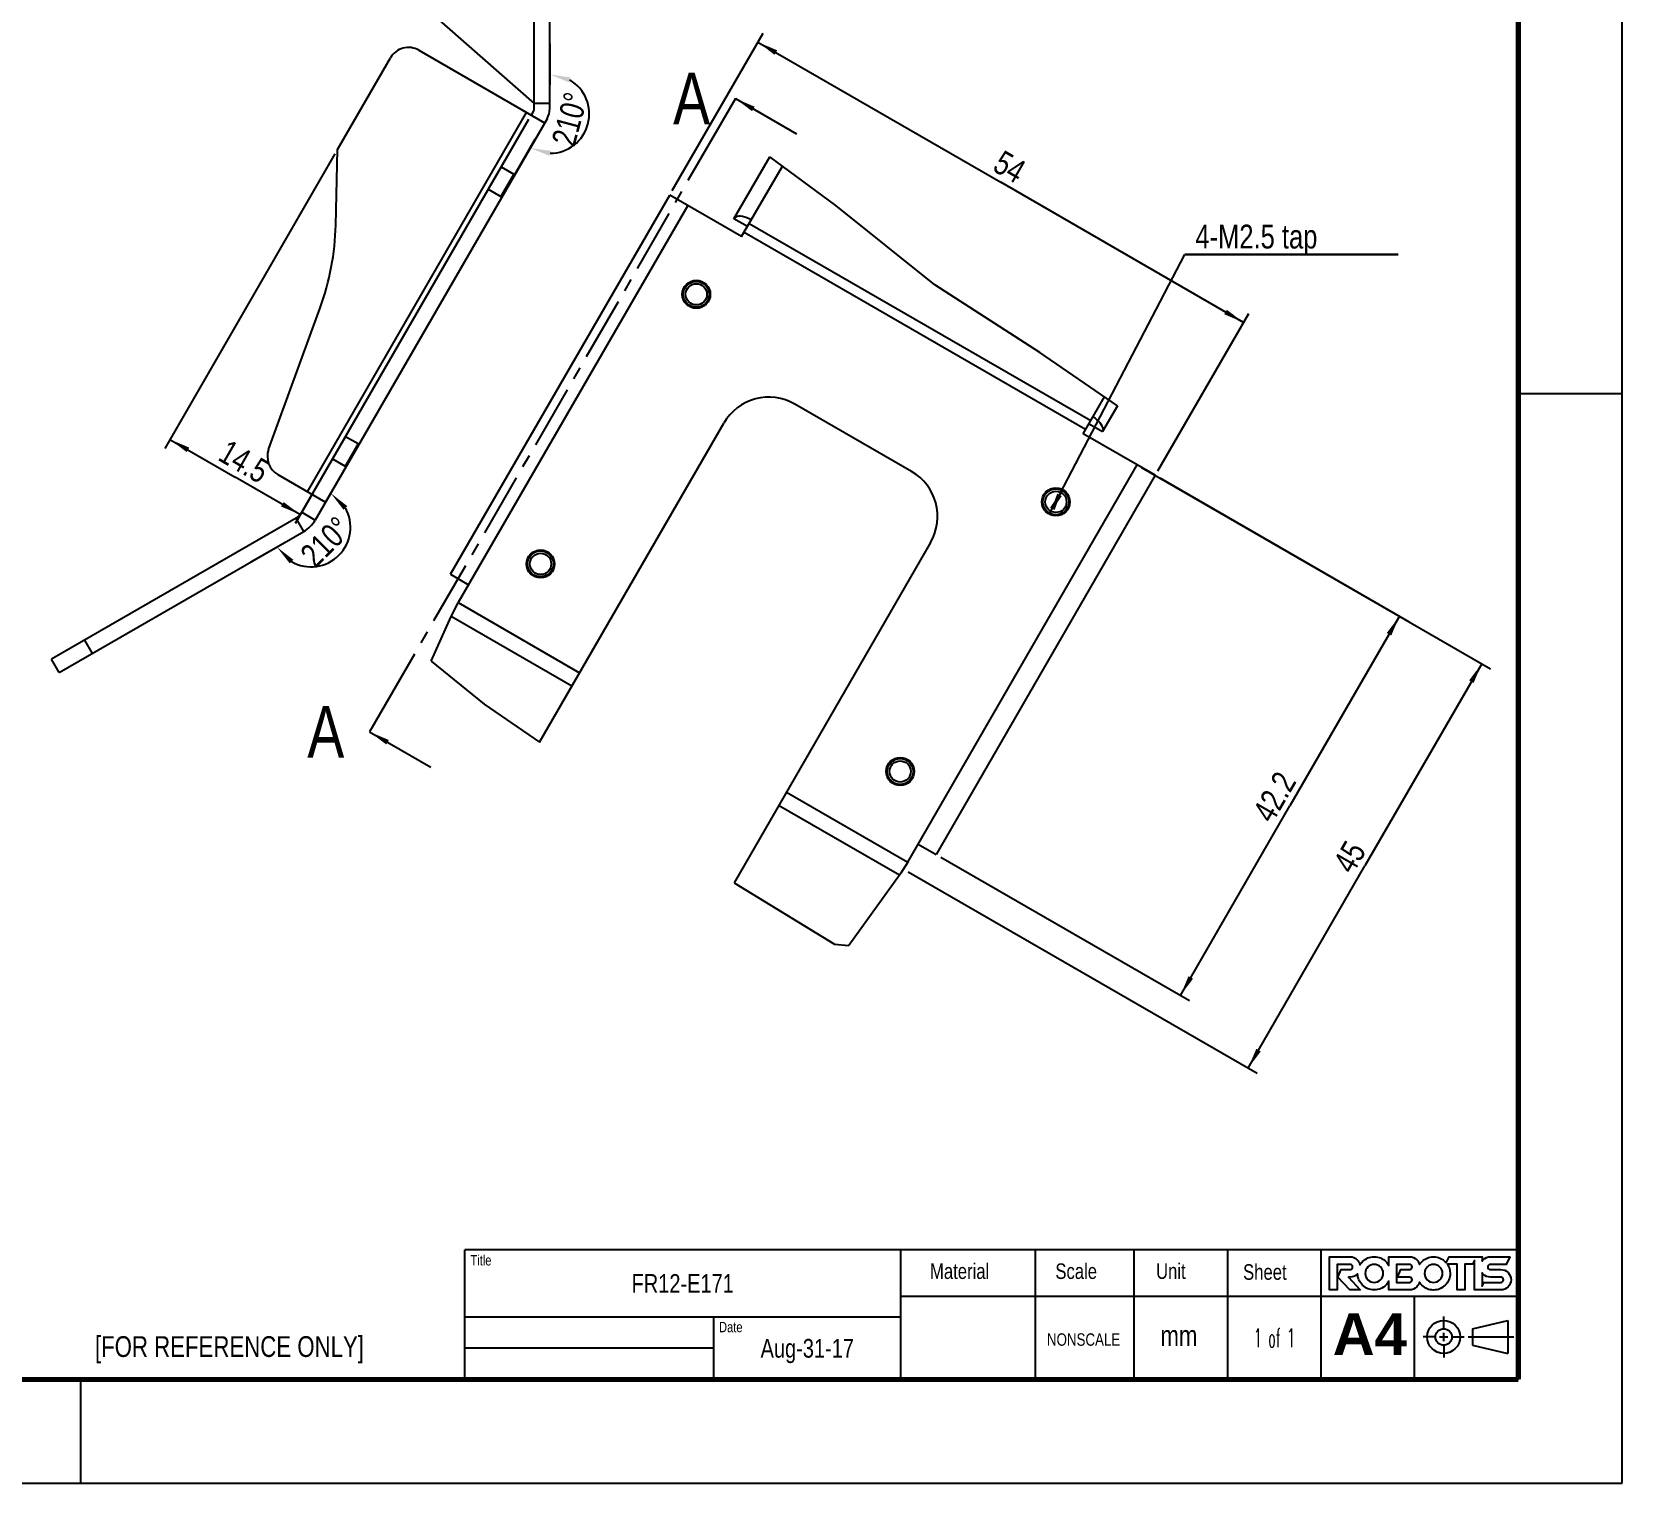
# Model space of a CAD drawing. Header units: millimetres. Extents: x 0 to 297, y 0 to 210.
# Drawn here: x 143.8 to 297, y 0 to 139.9 of the extents above; entities that cross this region are included whole.
import ezdxf

# ---------------------------------------------------------------- set-up
doc = ezdxf.new("R2010")
doc.units = ezdxf.units.MM
doc.header["$LTSCALE"] = 16.335
doc.header["$PDMODE"] = 3
doc.header["$PDSIZE"] = 0.1
doc.linetypes.add('CENTER', pattern=[0.6, 0.375, -0.075, 0.075, -0.075])
doc.layers.get('0').update_dxf_attribs({"linetype": 'CONTINUOUS'})
doc.layers.get('Defpoints').update_dxf_attribs({"linetype": 'CONTINUOUS'})
doc.layers.add('DEFAULT_1', color=7, linetype='CENTER')
doc.styles.get("Standard").update_dxf_attribs({"font": 'txt', "width": 0.8})
doc.styles.add('TEXTSTYLE_2', font='arialbd.ttf')
doc.styles.add('TEXTSTYLE_3', font='txt_____.ttf', dxfattribs={"width": 0.5})
doc.dimstyles.new('DIMSTYLE_1', dxfattribs={"dimtxt": 2.3, "dimasz": 2, "dimexe": 1, "dimexo": 0.5, "dimgap": 0.575, "dimtad": 1, "dimdsep": 46, "dimtxsty": 'Standard', "dimblk": '_FILLED', "dimblk1": '_FILLED', "dimblk2": '_FILLED', "dimcen": 0.09, "dimadec": 0, "dimazin": 0, "dimtp": 0.3, "dimtm": 0.3, "dimtfac": 1, "dimtofl": 0, "dimtmove": 0, "dimatfit": 3, "dimldrblk": '_FILLED', "dimfxl": 0, "dimtolj": 1, "dimarcsym": 0})
doc.dimstyles.new('DIMSTYLE_2', dxfattribs={"dimtxt": 2.3, "dimasz": 2, "dimexe": 1, "dimexo": 0.5, "dimtad": 1, "dimdec": 1, "dimdsep": 46, "dimtxsty": 'Standard', "dimblk": '_FILLED', "dimblk1": '_FILLED', "dimblk2": '_FILLED', "dimcen": 0.09, "dimadec": 0, "dimazin": 0, "dimtp": 0.5, "dimtm": 0.5, "dimtfac": 1, "dimtdec": 1, "dimtofl": 0, "dimtmove": 0, "dimatfit": 3, "dimldrblk": '_FILLED', "dimfxl": 0, "dimtolj": 1, "dimarcsym": 0})
doc.dimstyles.new('DIMSTYLE_3', dxfattribs={"dimtxt": 2.3, "dimasz": 2, "dimexe": 1, "dimexo": 0.5, "dimgap": 0.575, "dimtad": 1, "dimdsep": 46, "dimtxsty": 'Standard', "dimblk": '_FILLED', "dimblk1": '_FILLED', "dimblk2": '_FILLED', "dimcen": 0.09, "dimadec": 0, "dimazin": 0, "dimtp": 0.2, "dimtm": 0.2, "dimtfac": 1, "dimtofl": 0, "dimtmove": 0, "dimatfit": 3, "dimldrblk": '_FILLED', "dimfxl": 0, "dimtolj": 1, "dimarcsym": 0})
doc.dimstyles.new('DIMSTYLE_4', dxfattribs={"dimtxt": 2.3, "dimasz": 2, "dimexe": 1, "dimexo": 0.5, "dimtad": 1, "dimdsep": 46, "dimtxsty": 'Standard', "dimblk": '_FILLED', "dimblk1": '_FILLED', "dimblk2": '_FILLED', "dimcen": 0.09, "dimadec": 0, "dimazin": 0, "dimtp": 0.1, "dimtm": 0.1, "dimtfac": 1, "dimtmove": 0, "dimatfit": 2, "dimldrblk": '_FILLED', "dimfxl": 0, "dimtolj": 1, "dimarcsym": 0})
doc.dimstyles.get("Standard").update_dxf_attribs({"dimtxt": 2.3, "dimasz": 2, "dimexe": 1, "dimexo": 0.5, "dimtad": 1, "dimdsep": 46, "dimtxsty": 'Standard', "dimblk": '_FILLED', "dimblk1": '_FILLED', "dimblk2": '_FILLED', "dimcen": 0.09, "dimadec": 0, "dimazin": 0, "dimtol": 1, "dimtp": 0.01, "dimtm": 0.01, "dimtfac": 1, "dimtofl": 0, "dimtmove": 0, "dimatfit": 3, "dimldrblk": '_FILLED', "dimfxl": 0, "dimtolj": 1, "dimarcsym": 0})

# ---------------------------------------------------------------- blocks, each defined once
blk = doc.blocks.new('_FILLED')
at = {"color": 0, "linetype": 'ByBlock'}
blk.add_solid([(0, 0), (-1, 0.125), (-1, -0.125)], dxfattribs=at)
blk = doc.blocks.new('*D3')
at = {"color": 2, "linetype": 'Continuous'}
for p, q in [((252.45, 96.88), (276.41, 83.04)), ((275.54, 83.54), (264.99, 65.27)), ((254.44, 47), (264.99, 65.27)), ((231.35, 60.33), (255.31, 46.5))]:
    blk.add_line(p, q, dxfattribs=at)
at = {"color": 2, "linetype": 'Continuous', "xscale": 2, "yscale": 2, "zscale": 2}
for p, rotation in [((275.54, 83.54), 59.99999999999999), ((254.44, 47), 240)]:
    blk.add_blockref('_FILLED', p, dxfattribs=dict(at, rotation=rotation))
at = {"color": 2, "linetype": 'Continuous', "insert": (262.5, 66.71), "char_height": 2.3, "width": 7.36, "attachment_point": 2, "rotation": 60, "line_spacing_factor": 0.9}
blk.add_mtext('42.2', dxfattribs=at)
blk = doc.blocks.new('*D4')
at = {"color": 2, "linetype": 'Continuous'}
for p, q in [((205.5, 124.56), (214.25, 139.72)), ((213.75, 138.86), (237.13, 125.36)), ((260.52, 111.86), (237.13, 125.36)), ((252.26, 97.56), (261.02, 112.72))]:
    blk.add_line(p, q, dxfattribs=at)
at = {"color": 2, "linetype": 'Continuous', "xscale": 2, "yscale": 2, "zscale": 2}
for p, rotation in [((213.75, 138.86), 150), ((260.52, 111.86), 329.9999999999999)]:
    blk.add_blockref('_FILLED', p, dxfattribs=dict(at, rotation=rotation))
at = {"color": 2, "linetype": 'Continuous', "insert": (238.57, 127.85), "char_height": 2.3, "width": 3.68, "attachment_point": 2, "rotation": 330, "line_spacing_factor": 0.9}
blk.add_mtext('54', dxfattribs=at)
blk = doc.blocks.new('*D8')
at = {"color": 2, "linetype": 'Continuous'}
for p, q in [((250.71, 97.88), (284.33, 78.47)), ((283.47, 78.97), (272.22, 59.48)), ((228.21, 58.91), (261.83, 39.5)), ((260.97, 40), (272.22, 59.48))]:
    blk.add_line(p, q, dxfattribs=at)
at = {"color": 2, "linetype": 'Continuous', "xscale": 2, "yscale": 2, "zscale": 2}
for p, rotation in [((283.47, 78.97), 59.99999999999999), ((260.97, 40), 240)]:
    blk.add_blockref('_FILLED', p, dxfattribs=dict(at, rotation=rotation))
at = {"color": 2, "linetype": 'Continuous', "insert": (269.73, 60.92), "char_height": 2.3, "width": 3.68, "attachment_point": 2, "rotation": 60, "line_spacing_factor": 0.9}
blk.add_mtext('45', dxfattribs=at)
blk = doc.blocks.new('*D9')
at = {"color": 2, "linetype": 'Continuous'}
for p, q in [((191.65, 131.4), (169.17, 92.47)), ((172.99, 128.09), (156.61, 99.72)), ((157.11, 100.58), (163.39, 96.96)), ((169.67, 93.33), (163.39, 96.96))]:
    blk.add_line(p, q, dxfattribs=at)
at = {"color": 2, "linetype": 'Continuous', "xscale": 2, "yscale": 2, "zscale": 2}
for p, rotation in [((157.11, 100.58), 150), ((169.67, 93.33), 329.9999999999999)]:
    blk.add_blockref('_FILLED', p, dxfattribs=dict(at, rotation=rotation))
at = {"color": 2, "linetype": 'Continuous', "insert": (164.83, 99.45), "char_height": 2.3, "width": 7.36, "attachment_point": 2, "rotation": 330, "line_spacing_factor": 0.9}
blk.add_mtext('14.5', dxfattribs=at)
blk = doc.blocks.new('*D12')
at = {"color": 2, "linetype": 'Continuous'}
for p, q in [((242.45, 94.56), (254.88, 118.41)), ((254.88, 118.41), (275.43, 118.41)), ((275.43, 118.41), (254.88, 118.41)), ((243.03, 95.67), (242.45, 94.56)), ((241.87, 93.46), (242.45, 94.56))]:
    blk.add_line(p, q, dxfattribs=at)
at = {"color": 2, "linetype": 'Continuous', "xscale": 2, "yscale": 2, "zscale": 2}
for p, rotation in [((241.87, 93.46), 242.4594413345), ((243.03, 95.67), 62.4594413345)]:
    blk.add_blockref('_FILLED', p, dxfattribs=dict(at, rotation=rotation))
at = {"color": 2, "linetype": 'Continuous', "insert": (255.88, 121.28), "char_height": 2.3, "width": 18.4, "attachment_point": 1, "line_spacing_factor": 0.9}
blk.add_mtext('4-M2.5 tap', dxfattribs=at)
blk = doc.blocks.new('*D14')
at = {"color": 0, "linetype": 'Continuous', "lineweight": -2}
for p, q in [((193.7, 138.7), (193.7, 134.75)), ((190.32, 126.1), (192.3, 129.52))]:
    blk.add_line(p, q, dxfattribs=at)
blk.add_arc((193.7, 131.95), 3.8, 270.5176, 59.4824, dxfattribs=at)
at = {"layer": 'Defpoints', "color": 0, "linetype": 'Continuous'}
for p in [(193.7, 139.2), (193.7, 131.95), (196.14, 129.04), (190.07, 125.67)]:
    blk.add_point(p, dxfattribs=at)
at = {"color": 0, "linetype": 'Continuous', "lineweight": -2, "xscale": 2, "yscale": 2, "zscale": 2}
for p, rotation in [((193.7, 135.75), 164.7412097107758), ((191.8, 128.66), 165.2587902891105)]:
    blk.add_blockref('_FILLED', p, dxfattribs=dict(at, rotation=rotation))
at = {"color": 0, "linetype": 'Continuous', "insert": (194.5, 131.74), "char_height": 2.3, "attachment_point": 2, "rotation": 75}
blk.add_mtext('\\A1;210°', dxfattribs=at)
blk = doc.blocks.new('*D15')
at = {"color": 0, "linetype": 'Continuous', "lineweight": -2}
for p, q in [((174.07, 97.96), (172.1, 94.54)), ((164.85, 88.74), (168.27, 90.71))]:
    blk.add_line(p, q, dxfattribs=at)
blk.add_arc((170.7, 92.11), 3.8, 240.5176, 29.4824, dxfattribs=at)
at = {"layer": 'Defpoints', "color": 0, "linetype": 'Continuous'}
for p in [(174.32, 98.39), (170.7, 92.11), (174.44, 91.45), (164.42, 88.49)]:
    blk.add_point(p, dxfattribs=at)
at = {"color": 0, "linetype": 'Continuous', "lineweight": -2, "xscale": 2, "yscale": 2, "zscale": 2}
for p, rotation in [((172.6, 95.4), 134.7412097109622), ((167.41, 90.21), 135.2587902890375)]:
    blk.add_blockref('_FILLED', p, dxfattribs=dict(at, rotation=rotation))
at = {"color": 0, "linetype": 'Continuous', "insert": (171.28, 91.53), "char_height": 2.3, "attachment_point": 2, "rotation": 45}
blk.add_mtext('\\A1;210°', dxfattribs=at)

msp = doc.modelspace()

# ---------------------------------------------------------------- linework, layer by layer
at = {"color": 7, "linetype": 'Continuous'}
for p, q in [((297, 0), (297, 210)), ((192.197, 132.485), (192.197, 162.949)), ((193.697, 132.485), (193.697, 162.949)), ((170.69, 151.842), (192.197, 132.949)), ((181.073, 138.083), (193.197, 131.083)), ((173.243, 128.521), (178.341, 137.351)), ((170.367, 95.541), (191.465, 132.083)), ((192.13, 132.235), (191.898, 131.833)), ((193.697, 132.949), (192.197, 132.949)), ((193.43, 131.485), (171.099, 92.808)), ((173.077, 121.238), (173.243, 128.521)), ((211.434, 121.843), (214.886, 127.822)), ((221.258, 123.121), (214.886, 127.822)), ((189.023, 126.854), (187.773, 124.689)), ((190.236, 126.154), (188.986, 123.989)), ((212.175, 120.127), (216.101, 126.926)), ((184.149, 87.584), (205.247, 124.127)), ((212.175, 120.127), (205.247, 124.127)), ((206.979, 123.127), (184.881, 84.852)), ((230.785, 115.474), (221.258, 123.121)), ((212.733, 121.093), (211.434, 121.843)), ((212.907, 121.395), (245.816, 102.395)), ((245.316, 101.528), (212.407, 120.528)), ((240.888, 108.965), (230.785, 115.474)), ((166.611, 99.618), (171.576, 113.258)), ((248.371, 103.819), (240.888, 108.965)), ((245.084, 101.127), (247.131, 104.672)), ((287, 105), (297, 105)), ((228.553, 97.493), (217.294, 103.993)), ((248.371, 103.819), (246.941, 101.343)), ((192.702, 71.398), (210.464, 102.162)), ((252.013, 97.127), (245.084, 101.127)), ((245.642, 102.093), (246.941, 101.343)), ((174.023, 100.873), (172.773, 98.708)), ((175.236, 100.173), (173.986, 98.008)), ((228.182, 59.852), (250.281, 98.127)), ((167.491, 97.201), (172.099, 94.541)), ((252.013, 97.127), (230.914, 60.584)), ((170.8, 95.291), (169.8, 93.558)), ((169.8, 93.558), (171.099, 92.808)), ((169.251, 93.009), (145.699, 79.411)), ((170.001, 91.71), (169.251, 93.009)), ((146.449, 78.112), (170.001, 91.71)), ((230.383, 90.662), (211.448, 57.867)), ((184.149, 87.584), (185.881, 86.584)), ((184.192, 83.517), (184.641, 84.389)), ((184.641, 84.389), (184.881, 84.852)), ((184.881, 84.852), (196.573, 78.102)), ((182.257, 79.218), (184.192, 83.517)), ((195.823, 76.803), (184.192, 83.517)), ((148.861, 81.237), (149.611, 79.938)), ((146.449, 78.112), (145.699, 79.411)), ((182.257, 79.218), (187.371, 75.066)), ((187.371, 75.066), (192.702, 71.398)), ((216.491, 66.602), (228.182, 59.852)), ((227.372, 58.588), (215.741, 65.303)), ((229.182, 61.584), (230.914, 60.584)), ((227.372, 58.588), (222.494, 51.817)), ((211.448, 57.867), (221.108, 51.954)), ((221.108, 51.954), (222.494, 51.817)), ((279.803, 14.886), (279.803, 16.077)), ((282.565, 14.886), (285.968, 15.68)), ((285.968, 15.68), (285.968, 12.503)), ((279.009, 14.091), (277.818, 14.091)), ((279.406, 14.091), (280.2, 14.091)), ((279.803, 13.694), (279.803, 14.489)), ((280.597, 14.091), (281.788, 14.091)), ((282.156, 14.091), (286.556, 14.091)), ((282.565, 14.886), (282.565, 13.297)), ((279.803, 13.297), (279.803, 12.106)), ((282.565, 13.297), (285.968, 12.503)), ((148.5, 10), (148.5, 0)), ((0, 0), (297, 0))]:
    msp.add_line(p, q, dxfattribs=at)
at = {"color": 6, "linetype": 'Continuous'}
for p, q in [((189.023, 126.854), (190.236, 126.154)), ((187.773, 124.689), (188.986, 123.989)), ((174.023, 100.873), (175.236, 100.173)), ((172.773, 98.708), (173.986, 98.008))]:
    msp.add_line(p, q, dxfattribs=at)
at = {"color": 2, "linetype": 'Continuous'}
for p, q in [((287, 22.5), (185.5, 22.5)), ((185.5, 10), (185.5, 22.5)), ((227.5, 10), (227.5, 22.5)), ((240.5, 10), (240.5, 22.5)), ((250, 10), (250, 22.5)), ((259, 10), (259, 22.5)), ((268, 10), (268, 22.5)), ((287, 10), (287, 22.5)), ((287, 18), (227.5, 18)), ((277, 10), (277, 18)), ((227.5, 16), (185.5, 16)), ((209.5, 10), (209.5, 16)), ((209.5, 13), (185.5, 13)), ((287, 10), (185.5, 10))]:
    msp.add_line(p, q, dxfattribs=at)
at = {"color": 7, "linetype": 'Continuous', "const_width": 0.5}
for points in [[(287, 10), (287, 200)], [(10, 10), (287, 10)]]:
    msp.add_lwpolyline(points, dxfattribs=at)
at = {"color": 7, "linetype": 'Continuous'}
for points in [[(213.108, 121.743), (212.898, 121.853), (212.689, 121.943), (212.478, 122.012), (212.273, 122.059), (212.08, 122.082), (211.903, 122.082), (211.746, 122.056), (211.614, 122.007), (211.51, 121.936), (211.434, 121.843)], [(246.941, 101.343), (246.984, 101.456), (246.994, 101.58), (246.97, 101.72), (246.914, 101.868), (246.826, 102.022), (246.709, 102.178), (246.566, 102.331), (246.4, 102.479), (246.218, 102.616), (246.017, 102.743)], [(228.182, 59.852), (227.498, 58.783), (227.372, 58.588)]]:
    msp.add_lwpolyline(points, dxfattribs=at)
for centre, radius in [((207.809, 114.564), 1.35), ((207.809, 114.564), 1.25), ((207.809, 114.564), 1.025), ((242.45, 94.564), 1.35), ((242.45, 94.564), 1.25), ((242.45, 94.564), 1.025), ((192.809, 88.584), 1.35), ((192.809, 88.584), 1.25), ((192.809, 88.584), 1.025), ((227.45, 68.584), 1.35), ((227.45, 68.584), 1.25), ((227.45, 68.584), 1.025), ((279.803, 14.091), 1.588), ((279.803, 14.091), 0.794)]:
    msp.add_circle(centre, radius, dxfattribs=at)
for centre, radius, start, end in [((180.073, 136.351), 2, 60, 150), ((191.697, 132.485), 0.5, 330, 360), ((191.697, 132.485), 2, 330, 360), ((148.083, 121.808), 25, 340, 358.69392), ((214.794, 99.662), 5, 60, 150), ((168.491, 98.933), 2, 160, 240), ((226.053, 93.162), 5, 330, 60), ((168.501, 94.308), 1.5, 300, 330), ((168.501, 94.308), 3, 300, 330)]:
    msp.add_arc(centre, radius, start, end, dxfattribs=at)
for points, knots in [([(286.003, 20.3), (285.811, 20.492), (285.58, 20.587), (285.31, 20.587), (285.31, 20.587), (284.306, 20.587), (284.306, 20.587), (284.236, 20.587), (284.176, 20.612), (284.128, 20.66), (284.079, 20.709), (284.055, 20.768), (284.055, 20.839), (284.055, 20.908), (284.079, 20.968), (284.128, 21.016), (284.176, 21.065), (284.236, 21.089), (284.306, 21.089), (284.306, 21.089), (285.811, 21.089), (285.811, 21.089), (285.811, 21.089), (286.177, 21.819), (286.177, 21.819), (286.177, 21.819), (284.306, 21.819), (284.306, 21.819), (284.035, 21.819), (283.804, 21.723), (283.612, 21.532), (283.572, 21.491), (283.537, 21.449), (283.505, 21.405), (283.505, 21.405), (283.505, 21.821), (283.505, 21.821), (283.505, 21.821), (282.775, 21.821), (282.775, 21.821), (282.775, 21.821), (282.775, 21.82), (282.775, 21.82), (282.775, 21.82), (280.348, 21.82), (280.348, 21.82), (280.348, 21.82), (280.055, 21.233), (280.055, 21.233), (280.023, 21.27), (279.99, 21.306), (279.955, 21.341), (279.643, 21.653), (279.267, 21.809), (278.826, 21.809), (278.385, 21.809), (278.008, 21.653), (277.697, 21.341), (277.608, 21.253), (277.533, 21.159), (277.469, 21.06), (277.43, 21.237), (277.343, 21.394), (277.206, 21.531), (277.015, 21.723), (276.784, 21.819), (276.513, 21.819), (276.513, 21.819), (274.528, 21.819), (274.528, 21.819), (274.528, 21.819), (274.528, 20.966), (274.528, 20.966), (274.455, 21.104), (274.359, 21.232), (274.24, 21.351), (273.928, 21.663), (273.552, 21.819), (273.111, 21.819), (272.67, 21.819), (272.293, 21.663), (271.982, 21.351), (271.888, 21.257), (271.808, 21.157), (271.742, 21.051), (271.704, 21.232), (271.616, 21.392), (271.477, 21.531), (271.286, 21.723), (271.055, 21.819), (270.784, 21.819), (270.784, 21.819), (268.799, 21.819), (268.799, 21.819), (268.799, 21.819), (268.799, 18.625), (268.799, 18.625), (268.799, 18.625), (269.529, 18.625), (269.529, 18.625), (269.529, 18.625), (269.529, 21.089), (269.529, 21.089), (269.529, 21.089), (270.784, 21.089), (270.784, 21.089), (270.854, 21.089), (270.913, 21.065), (270.962, 21.016), (271.011, 20.967), (271.035, 20.907), (271.035, 20.837), (271.035, 20.767), (271.011, 20.707), (270.962, 20.659), (270.914, 20.61), (270.854, 20.585), (270.784, 20.585), (270.784, 20.585), (269.94, 20.585), (269.94, 20.585), (269.94, 20.585), (269.62, 19.857), (269.62, 19.857), (269.62, 19.857), (270.752, 18.625), (270.752, 18.625), (270.752, 18.625), (271.765, 18.625), (271.765, 18.625), (271.765, 18.625), (270.621, 19.857), (270.621, 19.857), (270.621, 19.857), (270.785, 19.856), (270.785, 19.856), (271.055, 19.856), (271.286, 19.952), (271.478, 20.144), (271.491, 20.157), (271.503, 20.171), (271.515, 20.185), (271.524, 19.76), (271.679, 19.396), (271.982, 19.093), (272.293, 18.781), (272.67, 18.625), (273.111, 18.625), (273.552, 18.625), (273.928, 18.781), (274.24, 19.093), (274.359, 19.212), (274.455, 19.34), (274.528, 19.477), (274.528, 19.477), (274.528, 18.625), (274.528, 18.625), (274.528, 18.625), (276.513, 18.625), (276.513, 18.625), (276.784, 18.625), (277.015, 18.721), (277.206, 18.912), (277.339, 19.046), (277.425, 19.198), (277.466, 19.37), (277.53, 19.269), (277.607, 19.173), (277.697, 19.083), (278.008, 18.771), (278.385, 18.616), (278.826, 18.616), (279.267, 18.616), (279.643, 18.771), (279.955, 19.083), (280.266, 19.395), (280.422, 19.771), (280.422, 20.212), (280.422, 20.541), (280.336, 20.834), (280.162, 21.091), (280.162, 21.091), (281.104, 21.091), (281.104, 21.091), (281.104, 21.091), (281.104, 18.627), (281.104, 18.627), (281.104, 18.627), (281.835, 18.627), (281.835, 18.627), (281.835, 18.627), (281.835, 21.091), (281.835, 21.091), (281.835, 21.091), (282.586, 21.091), (282.586, 21.091), (282.586, 21.091), (282.775, 21.469), (282.775, 21.469), (282.775, 21.469), (282.775, 18.627), (282.775, 18.627), (282.775, 18.627), (283.326, 18.627), (283.326, 18.627), (283.326, 18.627), (283.326, 18.627), (283.326, 18.627), (283.326, 18.627), (283.521, 18.627), (283.521, 18.627), (283.522, 18.627), (283.523, 18.626), (283.524, 18.626), (283.524, 18.626), (283.522, 18.626), (283.522, 18.626), (283.522, 18.626), (285.31, 18.626), (285.31, 18.626), (285.58, 18.626), (285.811, 18.722), (286.003, 18.913), (286.194, 19.105), (286.29, 19.336), (286.29, 19.607), (286.29, 19.877), (286.194, 20.108), (286.003, 20.3)], [0, 0, 0, 0, 1, 1, 1, 2, 2, 2, 3, 3, 3, 4, 4, 4, 5, 5, 5, 6, 6, 6, 7, 7, 7, 8, 8, 8, 9, 9, 9, 10, 10, 10, 11, 11, 11, 12, 12, 12, 13, 13, 13, 14, 14, 14, 15, 15, 15, 16, 16, 16, 17, 17, 17, 18, 18, 18, 19, 19, 19, 20, 20, 20, 21, 21, 21, 22, 22, 22, 23, 23, 23, 24, 24, 24, 25, 25, 25, 26, 26, 26, 27, 27, 27, 28, 28, 28, 29, 29, 29, 30, 30, 30, 31, 31, 31, 32, 32, 32, 33, 33, 33, 34, 34, 34, 35, 35, 35, 36, 36, 36, 37, 37, 37, 38, 38, 38, 39, 39, 39, 40, 40, 40, 41, 41, 41, 42, 42, 42, 43, 43, 43, 44, 44, 44, 45, 45, 45, 46, 46, 46, 47, 47, 47, 48, 48, 48, 49, 49, 49, 50, 50, 50, 51, 51, 51, 52, 52, 52, 53, 53, 53, 54, 54, 54, 55, 55, 55, 56, 56, 56, 57, 57, 57, 58, 58, 58, 59, 59, 59, 60, 60, 60, 61, 61, 61, 62, 62, 62, 63, 63, 63, 64, 64, 64, 65, 65, 65, 66, 66, 66, 67, 67, 67, 68, 68, 68, 69, 69, 69, 70, 70, 70, 71, 71, 71, 72, 72, 72, 73, 73, 73, 74, 74, 74, 75, 75, 75, 76, 76, 76, 76]), ([(273.725, 19.608), (273.556, 19.439), (273.351, 19.355), (273.111, 19.355), (272.874, 19.355), (272.67, 19.439), (272.499, 19.608), (272.329, 19.777), (272.244, 19.981), (272.244, 20.222), (272.244, 20.462), (272.329, 20.667), (272.499, 20.836), (272.67, 21.005), (272.874, 21.089), (273.111, 21.089), (273.351, 21.089), (273.556, 21.005), (273.725, 20.836), (273.894, 20.667), (273.978, 20.462), (273.978, 20.222), (273.978, 19.981), (273.894, 19.777), (273.725, 19.608)], [0, 0, 0, 0, 1, 1, 1, 2, 2, 2, 3, 3, 3, 4, 4, 4, 5, 5, 5, 6, 6, 6, 7, 7, 7, 8, 8, 8, 8]), ([(276.513, 19.856), (276.583, 19.856), (276.643, 19.832), (276.691, 19.783), (276.74, 19.734), (276.764, 19.675), (276.764, 19.605), (276.764, 19.535), (276.74, 19.476), (276.691, 19.427), (276.643, 19.379), (276.583, 19.355), (276.513, 19.355), (276.513, 19.355), (275.258, 19.355), (275.258, 19.355), (275.258, 19.355), (275.258, 21.089), (275.258, 21.089), (275.258, 21.089), (276.513, 21.089), (276.513, 21.089), (276.583, 21.089), (276.643, 21.065), (276.691, 21.016), (276.74, 20.967), (276.764, 20.907), (276.764, 20.837), (276.764, 20.767), (276.74, 20.707), (276.691, 20.659), (276.643, 20.61), (276.583, 20.585), (276.513, 20.585), (276.513, 20.585), (275.669, 20.585), (275.669, 20.585), (275.669, 20.585), (275.35, 19.856), (275.35, 19.856), (275.35, 19.856), (276.513, 19.856), (276.513, 19.856)], [0, 0, 0, 0, 1, 1, 1, 2, 2, 2, 3, 3, 3, 4, 4, 4, 5, 5, 5, 6, 6, 6, 7, 7, 7, 8, 8, 8, 9, 9, 9, 10, 10, 10, 11, 11, 11, 12, 12, 12, 13, 13, 13, 14, 14, 14, 14]), ([(279.44, 19.598), (279.271, 19.429), (279.066, 19.345), (278.826, 19.345), (278.588, 19.345), (278.384, 19.429), (278.214, 19.598), (278.044, 19.767), (277.959, 19.972), (277.959, 20.212), (277.959, 20.453), (278.044, 20.657), (278.214, 20.826), (278.384, 20.995), (278.588, 21.08), (278.826, 21.08), (279.066, 21.08), (279.271, 20.995), (279.44, 20.826), (279.609, 20.657), (279.693, 20.453), (279.693, 20.212), (279.693, 19.972), (279.609, 19.767), (279.44, 19.598)], [0, 0, 0, 0, 1, 1, 1, 2, 2, 2, 3, 3, 3, 4, 4, 4, 5, 5, 5, 6, 6, 6, 7, 7, 7, 8, 8, 8, 8]), ([(285.487, 19.429), (285.438, 19.38), (285.379, 19.356), (285.31, 19.356), (285.31, 19.356), (283.688, 19.356), (283.688, 19.356), (283.688, 19.356), (283.688, 19.356), (283.688, 19.356), (283.688, 19.356), (283.505, 18.986), (283.505, 18.986), (283.505, 18.986), (283.505, 20.272), (283.505, 20.272), (283.537, 20.228), (283.572, 20.185), (283.612, 20.145), (283.804, 19.953), (284.035, 19.858), (284.306, 19.858), (284.306, 19.858), (285.31, 19.858), (285.31, 19.858), (285.379, 19.858), (285.438, 19.833), (285.487, 19.785), (285.536, 19.736), (285.56, 19.677), (285.56, 19.607), (285.56, 19.537), (285.536, 19.477), (285.487, 19.429)], [0, 0, 0, 0, 1, 1, 1, 2, 2, 2, 3, 3, 3, 4, 4, 4, 5, 5, 5, 6, 6, 6, 7, 7, 7, 8, 8, 8, 9, 9, 9, 10, 10, 10, 11, 11, 11, 11])]:
    msp.add_open_spline(points, degree=3, knots=knots, dxfattribs=at)
at = {"layer": 'DEFAULT_1', "color": 7, "linetype": 'CENTER'}
for p, q in [((211.572, 133.429), (210.072, 130.831)), ((177.837, 74.999), (176.337, 72.401))]:
    msp.add_line(p, q, dxfattribs=at)
at = {"layer": 'DEFAULT_1', "color": 9, "linetype": 'CENTER'}
msp.add_line((210.072, 130.831), (177.837, 74.999), dxfattribs=at)

# ---------------------------------------------------------------- texts
at = {"color": 7, "linetype": 'Continuous', "line_spacing_factor": 0.9}
for s, insert, char_height, width, attachment_point in [('A', (205.572, 135.929), 5, 4, 1), ('A', (170.337, 74.901), 5, 4, 1), ('Title', (186.059, 21.983), 1, 4, 1), ('FR12-E171 ', (206.5, 20.15), 1.8, 14.4, 2), ('Material', (230.324, 21.18), 1.5, 9.6, 1), ('Scale', (242.398, 21.18), 1.5, 6, 1), ('Unit', (252.096, 21.186), 1.5, 4.8, 1), ('Sheet', (260.483, 21.1), 1.5, 6, 1), ('Date', (210.002, 15.549), 1, 3.2, 1), ('[FOR REFERENCE ONLY]', (149.881, 14.168), 2, 32, 1), ('Aug-31-17', (218.5, 13.9), 1.8, 12.96, 2), ('NONSCALE', (241.586, 14.444), 1.2, 7.68, 1), ('mm', (252.517, 15.216), 2, 3.2, 1)]:
    msp.add_mtext(s, dxfattribs=dict(at, insert=insert, char_height=char_height, width=width, attachment_point=attachment_point))
for s, insert, char_height, width, attachment_point, style in [('A4', (269.117, 16.359), 4, 7.13755, 1, 'TEXTSTYLE_2'), ('1 of 1', (263.5, 14.9), 1.8, 5.4, 2, 'TEXTSTYLE_3')]:
    msp.add_mtext(s, dxfattribs=dict(at, insert=insert, char_height=char_height, width=width, attachment_point=attachment_point, style=style))

# ---------------------------------------------------------------- dimensions: what is measured, and where the dimension line sits
at = {"color": 2, "linetype": 'Continuous'}
for base, p1, p2, angle, dimstyle, picture, middle in [((260.517, 111.857), (205.247, 124.127), (252.013, 97.127), 330, 'DIMSTYLE_1', '*D4', (237.135, 125.357)), ((169.67, 93.333), (173.243, 128.521), (191.898, 131.833), 330, 'DIMSTYLE_3', '*D9', (163.391, 96.958)), ((260.967, 39.995), (250.281, 98.127), (227.781, 59.155), 240, 'DIMSTYLE_1', '*D8', (272.217, 59.481)), ((254.442, 47), (252.013, 97.127), (230.914, 60.584), 240, 'DIMSTYLE_1', '*D3', (264.992, 65.271))]:
    dim = msp.add_linear_dim(base=base, p1=p1, p2=p2, angle=angle, dimstyle=dimstyle, dxfattribs=at)
    dim.commit()
    dim.dimension.update_dxf_attribs({"geometry": picture, "text_midpoint": middle, "dimtype": 160})
for base, center, p1, p2, picture, middle in [((196.14, 129.039), (193.697, 131.949), (190.073, 125.671), (193.697, 139.199), '*D14', (197.368, 130.966)), ((174.439, 91.453), (170.697, 92.112), (164.419, 88.487), (174.322, 98.391), '*D15', (173.384, 89.426))]:
    dim = msp.add_angular_dim_3p(base=base, center=center, p1=p1, p2=p2, dimstyle='DIMSTYLE_2', dxfattribs=at)
    dim.commit()
    dim.dimension.update_dxf_attribs({"geometry": picture, "text_midpoint": middle, "dimtype": 165})
dim = msp.add_diameter_dim_2p(p1=(243.028, 95.673), p2=(241.872, 93.456), text='4-M<> tap', dimstyle='DIMSTYLE_4', override={"dimtih": 1, "dimtoh": 1, "dimpost": '<>'}, dxfattribs=at)
dim.commit()
dim.dimension.update_dxf_attribs({"geometry": '*D12', "text_midpoint": (265.083, 120.132), "dimtype": 163})

# ---------------------------------------------------------------- leaders
at = {"color": 7, "linetype": 'Continuous'}
for points in [[(211.572, 133.429), (217.475, 130.021)], [(176.337, 72.401), (182.24, 68.993)]]:
    msp.add_leader(points, dimstyle='Standard', override={"dimtad": 0}, dxfattribs=at)

doc.saveas('drawing.dxf')
